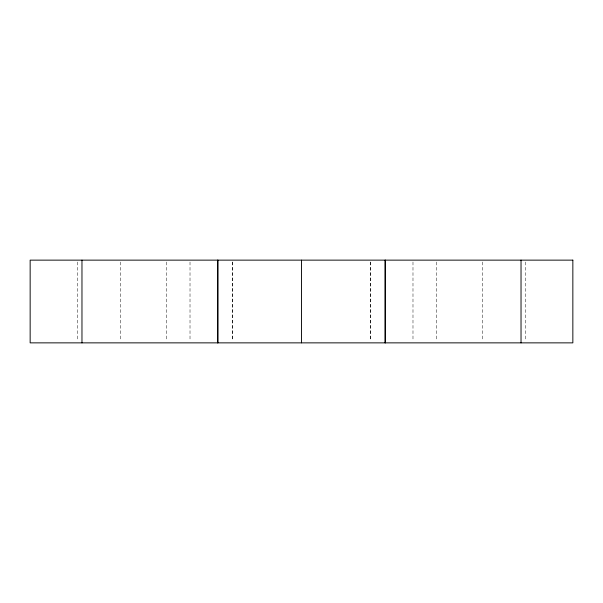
<?xml version="1.0" encoding="UTF-8"?>
<svg xmlns="http://www.w3.org/2000/svg" width="603" height="603" viewBox="0 0 603 603"><rect width="100%" height="100%" fill="white"/><g stroke="black" fill="none" stroke-linecap="round" stroke-linejoin="round"><path stroke-width="0.45" stroke-dasharray="3.02 2.26" d="M525.288 262.011L525.288 340.989M482.551 262.011L482.551 340.989M436.678 262.011L436.678 340.989M412.987 262.011L412.987 340.989M370.657 262.011L370.657 340.989M370.4 262.011L370.4 340.989M232.6 262.011L232.6 340.989M232.343 262.011L232.343 340.989M190.013 262.011L190.013 340.989M166.322 262.011L166.322 340.989M120.449 262.011L120.449 340.989M77.712 262.011L77.712 340.989"/><path stroke-width="0.9" d="M521.03 260.134L521.03 342.866M385.355 260.134L385.355 342.866M385.046 260.134L385.046 342.866M301.5 260.134L301.5 342.866M217.954 260.134L217.954 342.866M217.645 260.134L217.645 342.866M81.97 260.134L81.97 342.866M572.85 260.134L30.15 260.134L30.15 342.866L572.85 342.866L572.85 260.134"/></g></svg>
